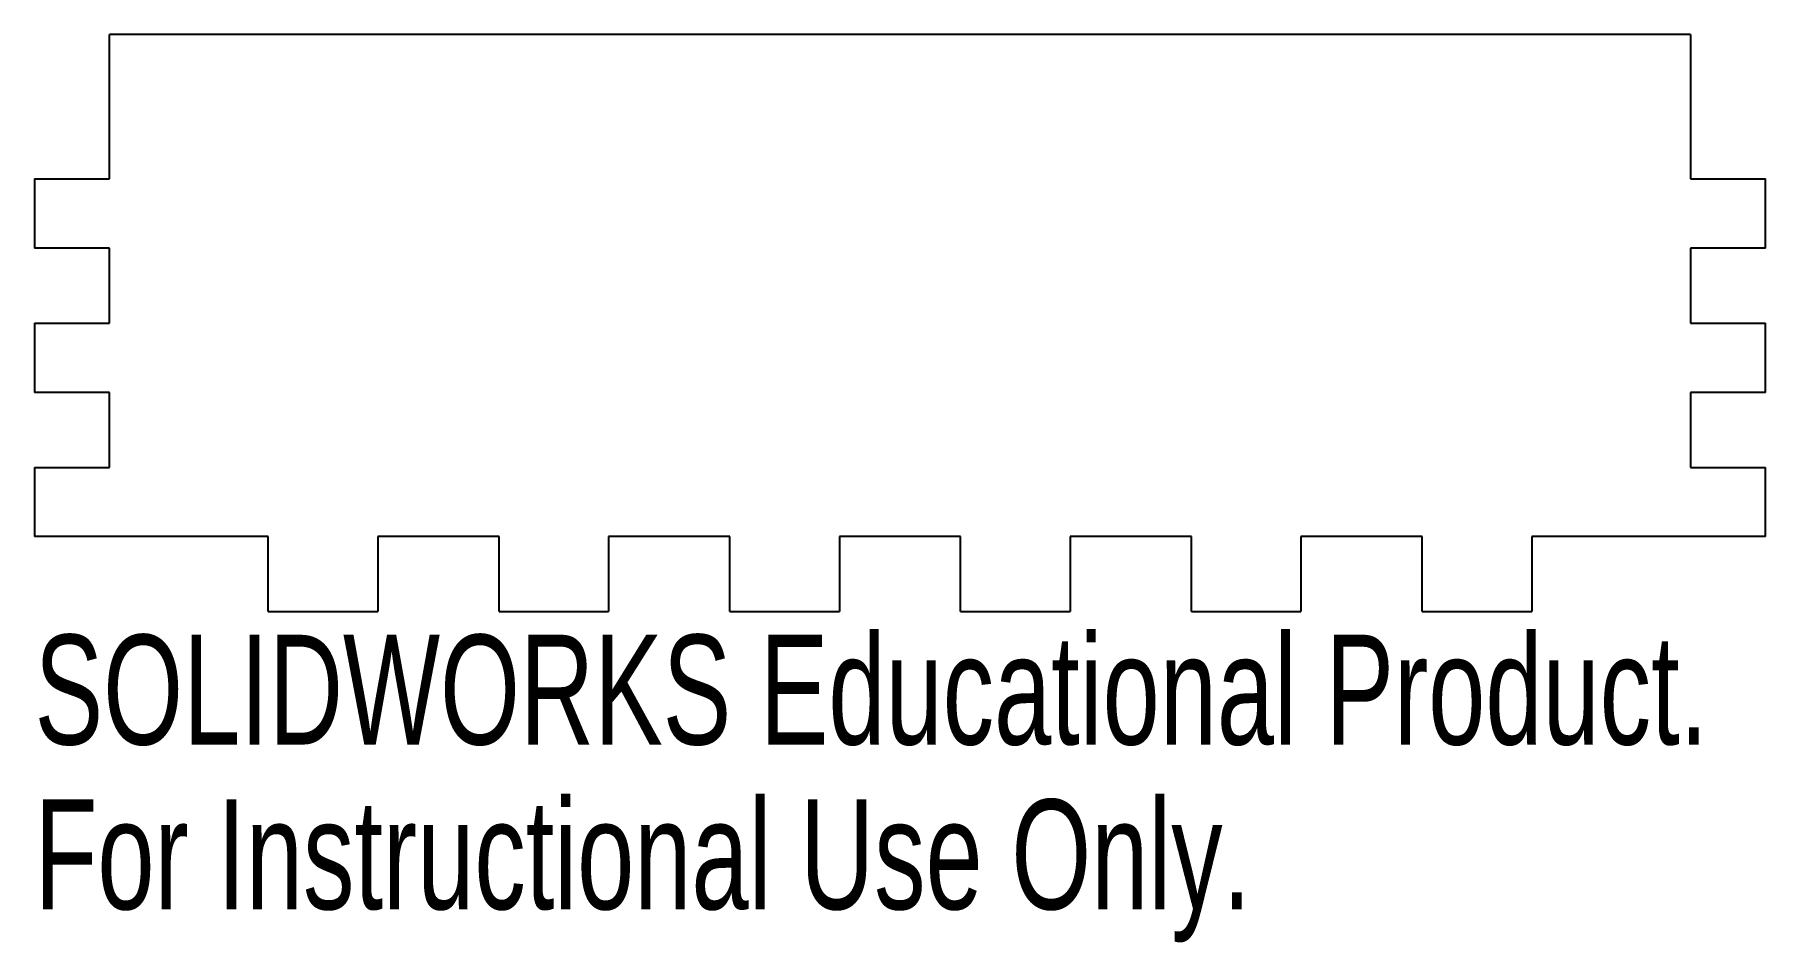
# Model space of a CAD drawing. Header units: inches. Extents: x -1.5 to 1.5, y -1.07 to 0.5.
import ezdxf

# ---------------------------------------------------------------- set-up
doc = ezdxf.new("R2010")
doc.units = ezdxf.units.IN
doc.header["$MEASUREMENT"] = 0
doc.styles.add('SLDTEXTSTYLE0', font='TXT', dxfattribs={"width": 0.7})

msp = doc.modelspace()

# ---------------------------------------------------------------- linework, layer by layer
at = {"color": 7, "linetype": 'Continuous', "lineweight": 25}
for p, q in [((1.37, 0.5), (-1.37, 0.5)), ((-1.37, 0.25), (-1.37, 0.5)), ((1.37, 0.5), (1.37, 0.25)), ((-1.5, 0.25), (-1.37, 0.25)), ((-1.5, 0.25), (-1.5, 0.13)), ((1.37, 0.25), (1.5, 0.25)), ((1.5, 0.13), (1.5, 0.25)), ((-1.37, 0.13), (-1.5, 0.13)), ((-1.37, 0), (-1.37, 0.13)), ((1.37, 0.13), (1.37, 0)), ((1.5, 0.13), (1.37, 0.13)), ((-1.5, 0), (-1.37, 0)), ((-1.5, 0), (-1.5, -0.12)), ((1.37, 0), (1.5, 0)), ((1.5, -0.12), (1.5, 0)), ((-1.37, -0.12), (-1.5, -0.12)), ((-1.37, -0.25), (-1.37, -0.12)), ((1.37, -0.12), (1.37, -0.25)), ((1.5, -0.12), (1.37, -0.12)), ((-1.5, -0.25), (-1.37, -0.25)), ((-1.5, -0.25), (-1.5, -0.37)), ((1.37, -0.25), (1.5, -0.25)), ((1.5, -0.37), (1.5, -0.25)), ((-1.095, -0.37), (-1.5, -0.37)), ((-1.095, -0.5), (-1.095, -0.37)), ((-0.905, -0.37), (-0.905, -0.5)), ((-0.695, -0.37), (-0.905, -0.37)), ((-0.695, -0.5), (-0.695, -0.37)), ((-0.295, -0.37), (-0.505, -0.37)), ((-0.505, -0.37), (-0.505, -0.5)), ((-0.295, -0.5), (-0.295, -0.37)), ((-0.105, -0.37), (-0.105, -0.5)), ((0.105, -0.37), (-0.105, -0.37)), ((0.105, -0.5), (0.105, -0.37)), ((0.295, -0.37), (0.295, -0.5)), ((0.505, -0.37), (0.295, -0.37)), ((0.505, -0.5), (0.505, -0.37)), ((0.695, -0.37), (0.695, -0.5)), ((0.905, -0.37), (0.695, -0.37)), ((0.905, -0.5), (0.905, -0.37)), ((1.095, -0.37), (1.095, -0.5)), ((1.5, -0.37), (1.095, -0.37)), ((-1.095, -0.5), (-0.905, -0.5)), ((-0.695, -0.5), (-0.505, -0.5)), ((-0.295, -0.5), (-0.105, -0.5)), ((0.105, -0.5), (0.295, -0.5)), ((0.505, -0.5), (0.695, -0.5)), ((0.905, -0.5), (1.095, -0.5))]:
    msp.add_line(p, q, dxfattribs=at)

# ---------------------------------------------------------------- texts
at = {"color": 7, "linetype": 'Continuous', "char_height": 0.1903, "attachment_point": 1, "style": 'SLDTEXTSTYLE0'}
for s, insert in [('SOLIDWORKS Educational Product.', (-1.5, -0.5401)), ('For Instructional Use Only.', (-1.5, -0.8256))]:
    msp.add_mtext(s, dxfattribs=dict(at, insert=insert))

doc.saveas('drawing.dxf')
